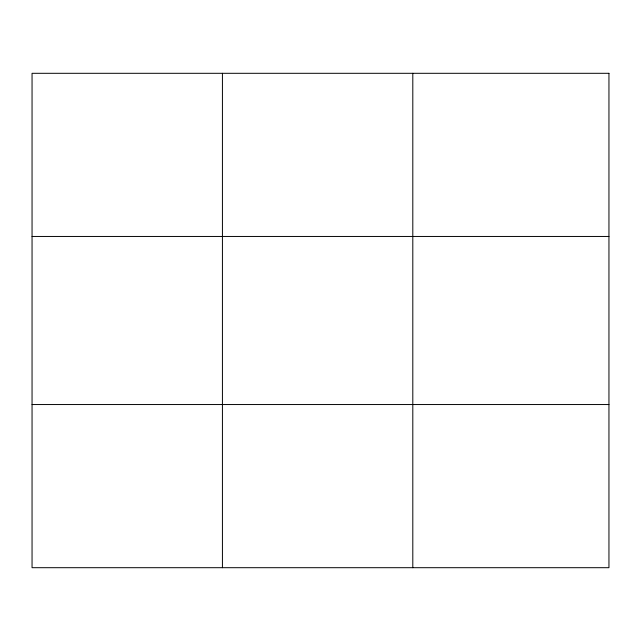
<?xml version="1.0" encoding="UTF-8"?>
<svg xmlns="http://www.w3.org/2000/svg" width="641" height="641" viewBox="0 0 641 641"><rect width="100%" height="100%" fill="white"/><g stroke="black" fill="none" stroke-linecap="round" stroke-linejoin="round"><path stroke-width="0.96" d="M222.427 567.694L222.427 73.306M412.804 567.694L412.804 73.306M32.05 236.457L608.95 236.457M32.05 404.543L608.95 404.543M608.95 73.306L608.95 567.694L32.05 567.694L32.05 73.306L608.95 73.306"/></g></svg>
